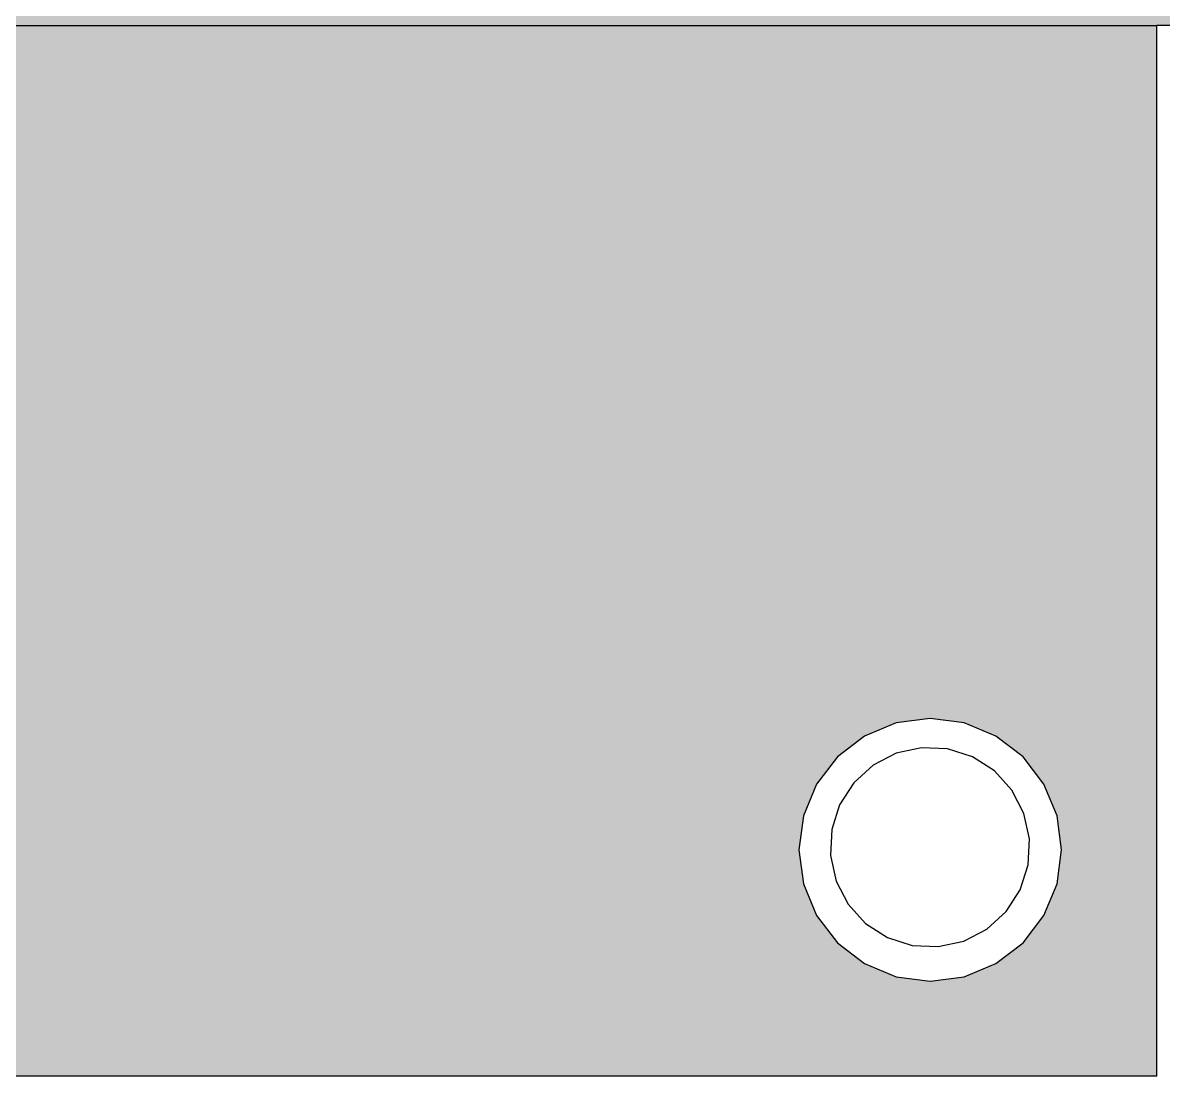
# Model space of a CAD drawing. Header units: metres. Extents: x -175 to 101, y -7 to 93.
# Drawn here: x 12.3201 to 12.5372, y 1.1488 to 1.3493 of the extents above; entities that cross this region are included whole.
import ezdxf

# ---------------------------------------------------------------- set-up
doc = ezdxf.new("R2010")
doc.units = ezdxf.units.M

# ---------------------------------------------------------------- blocks, each defined once
blk = doc.blocks.new('caja1')
at = {"true_color": 0xffffff}
h = blk.add_hatch(color=7, dxfattribs=at)
h.dxf.hatch_style = 1
h.paths.add_polyline_path([(-5.70176, 1.39878), (-6.20176, 1.39878), (-6.20176, 1.34878), (-6.18176, 1.34878), (-5.72176, 1.34878), (-5.70176, 1.34878)])
h.paths.add_polyline_path([(-5.72176, 1.34878), (-6.18176, 1.34878), (-6.18176, 1.14878), (-5.72176, 1.14878)])
h.paths.add_polyline_path([(-6.12612, 1.21351), (-6.12094, 1.20954), (-6.11697, 1.20436), (-6.11447, 1.19833), (-6.11362, 1.19186), (-6.11447, 1.18539), (-6.11697, 1.17936), (-6.12094, 1.17419), (-6.12612, 1.17021), (-6.13215, 1.16772), (-6.13862, 1.16686), (-6.14509, 1.16772), (-6.15112, 1.17021), (-6.1563, 1.17419), (-6.16027, 1.17936), (-6.16277, 1.18539), (-6.16362, 1.19186), (-6.16277, 1.19833), (-6.16027, 1.20436), (-6.1563, 1.20954), (-6.15112, 1.21351), (-6.14509, 1.21601), (-6.13862, 1.21686), (-6.13215, 1.21601)], flags=16)
h.paths.add_polyline_path([(-6.12772, 1.20797), (-6.12405, 1.20463), (-6.12137, 1.20046), (-6.11986, 1.19573), (-6.11963, 1.19078), (-6.12069, 1.18593), (-6.12296, 1.18152), (-6.1263, 1.17786), (-6.13047, 1.17518), (-6.1352, 1.17367), (-6.14015, 1.17344), (-6.145, 1.17449), (-6.14941, 1.17677), (-6.15307, 1.18011), (-6.15575, 1.18428), (-6.15726, 1.18901), (-6.15749, 1.19396), (-6.15644, 1.19881), (-6.15416, 1.20321), (-6.15082, 1.20688), (-6.14665, 1.20956), (-6.14192, 1.21107), (-6.13697, 1.2113), (-6.13212, 1.21024)], flags=0)
for p, q in [((-6.20176, 1.34878), (-6.18176, 1.34878)), ((-5.72176, 1.34878), (-6.18176, 1.34878)), ((-6.18176, 1.14878), (-6.18176, 1.34878)), ((-6.15112, 1.21351), (-6.14509, 1.21601)), ((-6.14509, 1.21601), (-6.13862, 1.21686)), ((-6.13862, 1.21686), (-6.13215, 1.21601)), ((-6.13215, 1.21601), (-6.12612, 1.21351)), ((-6.1563, 1.20954), (-6.15112, 1.21351)), ((-6.12612, 1.21351), (-6.12094, 1.20954)), ((-6.16027, 1.20436), (-6.1563, 1.20954)), ((-6.15082, 1.20688), (-6.14665, 1.20956)), ((-6.14665, 1.20956), (-6.14192, 1.21107)), ((-6.14192, 1.21107), (-6.13697, 1.2113)), ((-6.13697, 1.2113), (-6.13212, 1.21024)), ((-6.13212, 1.21024), (-6.12772, 1.20797)), ((-6.12094, 1.20954), (-6.11697, 1.20436)), ((-6.12772, 1.20797), (-6.12405, 1.20463)), ((-6.15416, 1.20321), (-6.15082, 1.20688)), ((-6.16277, 1.19833), (-6.16027, 1.20436)), ((-6.15644, 1.19881), (-6.15416, 1.20321)), ((-6.12405, 1.20463), (-6.12137, 1.20046)), ((-6.11697, 1.20436), (-6.11447, 1.19833)), ((-6.15749, 1.19396), (-6.15644, 1.19881)), ((-6.12137, 1.20046), (-6.11986, 1.19573)), ((-6.16362, 1.19186), (-6.16277, 1.19833)), ((-6.11447, 1.19833), (-6.11362, 1.19186)), ((-6.11986, 1.19573), (-6.11963, 1.19078)), ((-6.15726, 1.18901), (-6.15749, 1.19396)), ((-6.16277, 1.18539), (-6.16362, 1.19186)), ((-6.11963, 1.19078), (-6.12069, 1.18593)), ((-6.11362, 1.19186), (-6.11447, 1.18539)), ((-6.15575, 1.18428), (-6.15726, 1.18901)), ((-6.12069, 1.18593), (-6.12296, 1.18152)), ((-6.16027, 1.17936), (-6.16277, 1.18539)), ((-6.15307, 1.18011), (-6.15575, 1.18428)), ((-6.11447, 1.18539), (-6.11697, 1.17936)), ((-6.12296, 1.18152), (-6.1263, 1.17786)), ((-6.1563, 1.17419), (-6.16027, 1.17936)), ((-6.14941, 1.17677), (-6.15307, 1.18011)), ((-6.11697, 1.17936), (-6.12094, 1.17419)), ((-6.145, 1.17449), (-6.14941, 1.17677)), ((-6.1263, 1.17786), (-6.13047, 1.17518)), ((-6.13047, 1.17518), (-6.1352, 1.17367)), ((-6.15112, 1.17021), (-6.1563, 1.17419)), ((-6.14015, 1.17344), (-6.145, 1.17449)), ((-6.1352, 1.17367), (-6.14015, 1.17344)), ((-6.12094, 1.17419), (-6.12612, 1.17021)), ((-6.14509, 1.16772), (-6.15112, 1.17021)), ((-6.12612, 1.17021), (-6.13215, 1.16772)), ((-6.13862, 1.16686), (-6.14509, 1.16772)), ((-6.13215, 1.16772), (-6.13862, 1.16686)), ((-6.18176, 1.14878), (-5.72176, 1.14878))]:
    blk.add_line(p, q)

msp = doc.modelspace()

# ---------------------------------------------------------------- block references
at = {"xscale": -1}
msp.add_blockref('caja1', (6.3542, 0), dxfattribs=at)

doc.saveas('drawing.dxf')
